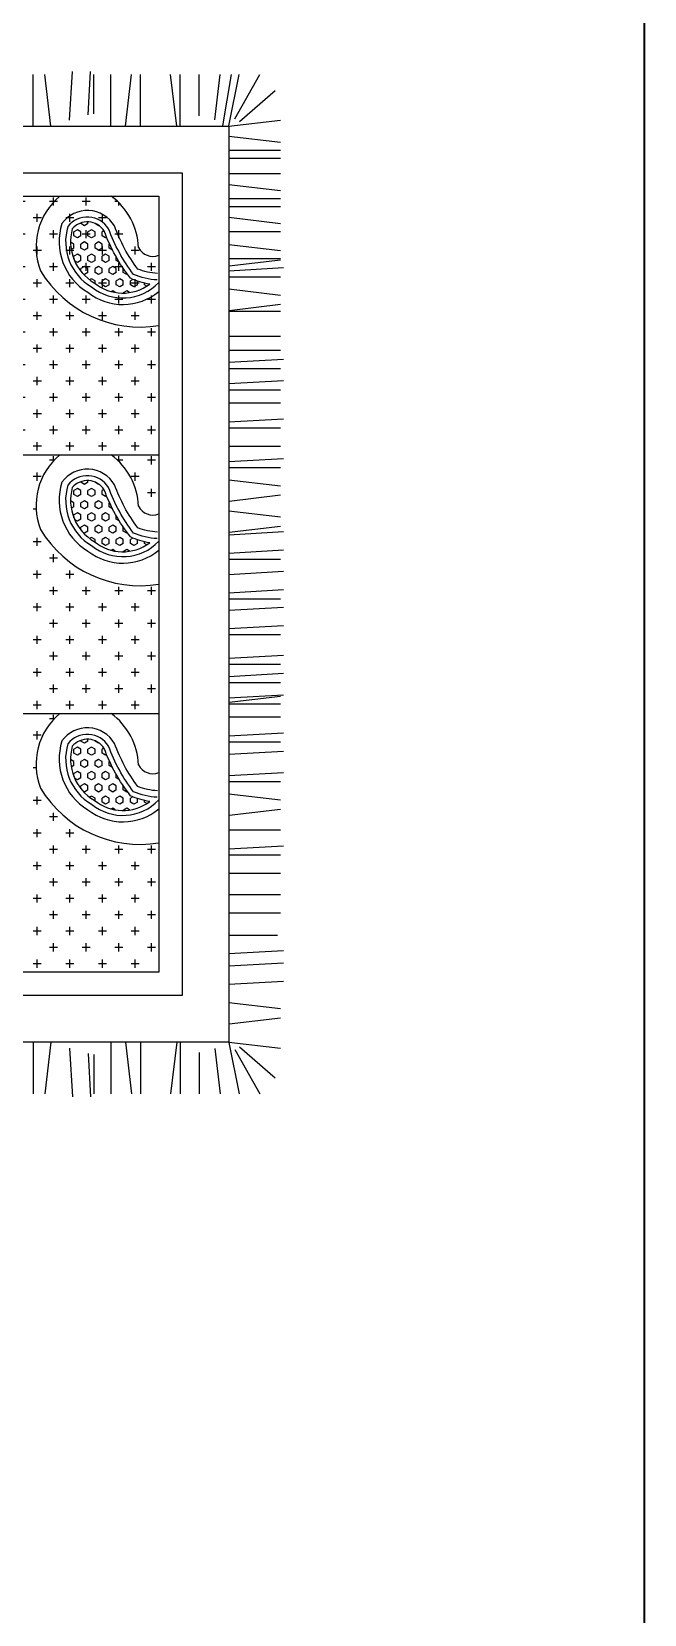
# Model space of a CAD drawing. Header units: millimetres. Extents: x -3934 to 8933, y -13584 to -2539.
# Drawn here: x 222 to 1074, y -6783 to -4583 of the extents above; entities that cross this region are included whole.
import ezdxf

# ---------------------------------------------------------------- set-up
doc = ezdxf.new("R2010")
doc.units = ezdxf.units.MM
doc.header["$LTSCALE"] = 20
doc.layers.add('A-FURN-FIXD-NEWW', color=131, linetype='Continuous')
doc.layers.add('A-WALL-FULL-NEWW', color=40, linetype='Continuous', lineweight=35)
pattern_1 = [(90, (-8910.144774194054, -59347.73096837848), (-22.68, 22.68), [11.34, -34.02]), (180, (-8904.474774195409, -59342.06096839532), (-22.68, -22.68), [11.34, -34.02])]

msp = doc.modelspace()

# ---------------------------------------------------------------- hatches: boundary and pattern name
at = {"layer": 'A-FURN-FIXD-NEWW'}
h = msp.add_hatch(dxfattribs=at)
h.set_pattern_fill('CROSS', color=131, scale=90.72000000000001, angle=90, style=0)
h.set_pattern_definition(pattern_1)
h.paths.add_polyline_path([(210.1615987249534, -5066.628632597626, -0.3271189914956976), (181.9632751776953, -5171.357943907381), (398.8448175715166, -5171.357943907381), (398.8448175715166, -4991.567334972323, -0.3064658726302401), (234.3679117094143, -4915.53201083839, -0.3224756214508783), (261.3712803195813, -4811.776725921781), (45.68469286285108, -4811.776725921781), (45.68469286285108, -4990.593308463694, -0.3064658726302392)])
h = msp.add_hatch(dxfattribs=at)
h.set_pattern_fill('CROSS', color=131, scale=90.72000000000001, angle=90, style=0)
h.set_pattern_definition(pattern_1)
h.paths.add_polyline_path([(370.7342196049285, -4883.20203369856, 0.3840246390260669), (398.8448175715166, -4893.978692706675), (398.8448175715166, -4811.776725921781), (332.6071848624269, -4811.776725921781, -0.2274321363381987)])
h.paths.add_polyline_path([(73.79529082943918, -5098.958609741182, 0.2321176850507516), (113.2743045655661, -5171.357943907381), (398.8448175715166, -5171.357943907381), (398.8448175715166, -4811.776725921781), (45.68469286285108, -4811.776725921781), (45.68469286285108, -5088.181950733067, -0.3840246390260164)])
h = msp.add_hatch(dxfattribs=at)
h.set_pattern_fill('HEX', color=131, scale=45.36000000000001, angle=90, style=0)
h.set_pattern_definition([(90, (-2066.424145750643, -18577.07192504033), (-9.820728081360002, 6.013461605067027e-16), [5.670000000000001, -11.34]), (210, (-2066.424145750643, -18577.07192504033), (4.910364040679998, -8.50500000211697), [5.669999999999962, -11.33999999999992]), (150, (-2066.424145750643, -18571.40192505717), (-4.910364040680002, -8.50500000211697), [5.670000000000001, -11.34])])
edge = h.paths.add_edge_path()
edge.add_arc((399.7435273482068, -4840.540695657493), 94.50566844006299, 244.7059496339205, 261.75349558274485, ccw=False)
edge.add_arc((555.5501960528157, -4774.145594735751), 248.0810699405056, 200.299719117381, 217.7385222191047, ccw=False)
edge.add_arc((299.5831112336993, -4875.311042201381), 27.75933668216879, 32.9498138600488, 139.0990009139301)
edge.add_arc((342.4685031512668, -4874.998979002167), 66.31821612236499, 164.3738145199976, 239.9117373065849)
edge.add_arc((348.78152815204, -4884.126427227923), 62.39832556425215, 230.654108936803, 306.8329982156815)
h = msp.add_hatch(dxfattribs=at)
h.set_pattern_fill('HEX', color=131, scale=45.36000000000001, angle=90, style=0)
h.set_pattern_definition([(90, (-2066.424145750643, -18936.65314302593), (-9.820728081360002, 6.013461605067027e-16), [5.670000000000001, -11.34]), (210, (-2066.424145750643, -18936.65314302593), (4.910364040679998, -8.50500000211697), [5.669999999999962, -11.33999999999992]), (150, (-2066.424145750643, -18930.98314292356), (-4.910364040680002, -8.50500000211697), [5.670000000000001, -11.34])])
edge = h.paths.add_edge_path()
edge.add_arc((399.7435277459019, -5200.121913583489), 94.50566855609364, 244.7059494004867, 261.75349534931104, ccw=False)
edge.add_arc((555.5501960406708, -5133.726812604004), 248.0810699297612, 200.2997191187576, 217.7385222204813, ccw=False)
edge.add_arc((299.5831112322995, -5234.892260069635), 27.75933668233035, 32.94981385525117, 139.0990009091325)
edge.add_arc((342.4685031512668, -5234.580196868558), 66.31821612236499, 164.3738145199976, 239.9117373065849)
edge.add_arc((348.7815282280854, -5243.707645153919), 62.39832556637079, 230.6541088481044, 306.8329981269828)
h = msp.add_hatch(dxfattribs=at)
h.set_pattern_fill('HEX', color=131, scale=45.36000000000001, angle=90, style=0)
h.set_pattern_definition([(90, (-2066.424145750643, -19296.23436089233), (-9.820728081360002, 6.013461605067027e-16), [5.670000000000001, -11.34]), (210, (-2066.424145750643, -19296.23436089233), (4.910364040679998, -8.50500000211697), [5.669999999999962, -11.33999999999992]), (150, (-2066.424145750643, -19290.56436090916), (-4.910364040680002, -8.50500000211697), [5.670000000000001, -11.34])])
edge = h.paths.add_edge_path()
edge.add_arc((399.7435273482068, -5559.703131509485), 94.50566844006299, 244.7059496339205, 261.75349558274485, ccw=False)
edge.add_arc((555.5501964293087, -5493.30803053), 248.0810702735823, 200.2997190747066, 217.7385221764303, ccw=False)
edge.add_arc((299.5831112770933, -5594.473477995631), 27.75933667716096, 32.94981400877414, 139.0990010626554)
edge.add_arc((342.4685030767429, -5594.161414796416), 66.3182160350422, 164.3738145506973, 239.9117373372846)
edge.add_arc((348.781528225709, -5603.288863022172), 62.39832556630456, 230.6541088508762, 306.8329981297546)

# ---------------------------------------------------------------- linework, layer by layer
at = {"layer": 'A-FURN-FIXD-NEWW', "color": 131}
for p, q in [((274.9029675815837, -4706.165331877769), (278.6789508155198, -4638.349129002542)), ((300.7648768016952, -4698.95566359535), (304.1394281518296, -4638.349129002542)), ((224.2992519951076, -4714.576725963504), (224.2992519951076, -4642.583588950337)), ((248.9741466616397, -4714.576725963504), (240.4854929973953, -4642.583588950337)), ((308.3837549839518, -4697.437442023308), (308.3837549839518, -4642.583588950337)), ((332.0457821156015, -4714.576725963504), (332.0457821156015, -4642.707988385112)), ((352.4443505940144, -4714.576725963504), (360.9974653428071, -4642.583588950337)), ((373.4992345763021, -4714.576725963504), (373.4992345763021, -4642.707988385112)), ((423.6725519495667, -4714.576725963504), (415.1838982998743, -4642.583588950337)), ((428.6699997083633, -4714.576725963504), (428.6699997083633, -4642.707988385112)), ((455.1516236443422, -4700.042980719359), (455.1516236443422, -4642.707988385112)), ((476.6066483044415, -4705.684340324254), (484.1033068715478, -4642.583588950337)), ((487.9978123118053, -4713.987988416106), (500.0787632071297, -4642.707988385112)), ((496.0448175753118, -4713.987988416106), (510.3223887618515, -4642.707988385112)), ((504.3108956507058, -4704.174612063915), (539.2740719890571, -4642.583588950337)), ((510.9998096359777, -4707.894460063429), (560.7952506744186, -4665.116350628437)), ((496.0448175753118, -4714.576725963504), (568.037954630272, -4706.08807238564)), ((496.0448175753118, -4728.245441917331), (568.037954630272, -4736.734095610679)), ((496.0448175753118, -4747.765301376582), (568.037954630272, -4747.765301376582)), ((496.6335551781231, -4758.779718421401), (567.9135551818763, -4758.779718421401)), ((496.0448175753118, -4795.468472525478), (568.037954630272, -4803.957126218826)), ((496.6335551781231, -4780.286228865386), (567.9135551818763, -4780.286228865386)), ((496.0448175753118, -4814.988331984729), (568.037954630272, -4814.988331984729)), ((496.6335551781231, -4826.002749029548), (567.9135551818763, -4826.002749029548)), ((496.0448175753118, -4841.18499268964), (568.037954630272, -4849.673646267504)), ((496.0448175753118, -4860.704852148891), (568.037954630272, -4860.704852148891)), ((496.0448175753118, -4878.878268875183), (568.037954630272, -4887.366922568531)), ((496.0448175753118, -4898.398128453643), (568.037954630272, -4898.398128453643)), ((496.6335551781231, -4908.58307306096), (568.037954630272, -4900.099902994932)), ((496.0448175753118, -4915.364468466491), (572.2724145944812, -4911.12014162168)), ((496.0448175753118, -4923.853122044356), (568.037954630272, -4923.853122044356)), ((496.0448175753118, -4940.824945803733), (568.037954630272, -4949.313599497081)), ((496.6335551781231, -4970.529749870301), (568.037954630272, -4962.046579919756)), ((496.6335551781231, -4971.81567304954), (567.9135551818763, -4971.81567304954)), ((496.0448175753118, -5006.523408576847), (568.037954630272, -5006.523408576847)), ((496.0448175753118, -5025.705998644234), (568.037954630272, -5025.705998644234)), ((496.0448175753118, -5042.677822403611), (572.2724145944812, -5038.433495558799)), ((496.0448175753118, -5051.166475981475), (568.037954630272, -5051.166475981475)), ((496.0448175753118, -5072.382626470179), (572.2724145944812, -5068.138299740852)), ((496.0448175753118, -5080.871280163527), (568.037954630272, -5080.871280163527)), ((496.6335551781231, -5099.12354335934), (567.9135551818763, -5099.12354335934)), ((496.0448175753118, -5125.342625189573), (572.2724145944812, -5121.098298460246)), ((496.0448175753118, -5133.831278882922), (568.037954630272, -5133.831278882922)), ((496.0448175753118, -5159.291756220163), (568.037954630272, -5159.291756220163)), ((253.2942582821124, -5178.922186255456), (246.9052258002921, -5178.922186255456)), ((252.575225798937, -5179.690772663803), (252.575225798937, -5173.252186268569)), ((348.9652258050046, -5178.922186255456), (341.6562272232841, -5178.922186255456)), ((343.2952258063597, -5180.516305495054), (343.2952258063597, -5173.252186268569)), ((394.3252258087159, -5178.922186255456), (382.9852257968741, -5178.922186255456)), ((388.6552257955191, -5184.592186238618), (388.6552257955191, -5173.252186268569)), ((496.0448175753118, -5180.507906708867), (572.2724145944812, -5176.263579864056)), ((496.0448175753118, -5188.996560402215), (568.037954630272, -5188.996560402215)), ((235.5652258030022, -5201.602186191828), (224.2252258057124, -5201.602186191828)), ((229.8952258043573, -5207.272186290474), (229.8952258043573, -5195.932186204941)), ((371.6452257995843, -5201.602186191828), (360.3052258022944, -5201.602186191828)), ((365.9752258009394, -5207.272186290474), (365.9752258009394, -5195.932186204941)), ((496.0448175753118, -5205.968384046108), (568.037954630272, -5214.457037739457)), ((394.3252258087159, -5224.282186243684), (382.9852257968741, -5224.282186243684)), ((388.6552257955191, -5229.952186226846), (388.6552257955191, -5218.612186260522)), ((496.6335551781231, -5235.673188228161), (568.037954630272, -5227.190018162132)), ((228.3167537880945, -5246.96218629554), (224.2252258057124, -5246.96218629554)), ((496.0448175753118, -5249.181498888881), (568.037954630272, -5257.670152582229)), ((496.0448175753118, -5282.360783308745), (572.2724145944812, -5278.116456463934)), ((496.6335551781231, -5278.886303070934), (568.037954630272, -5270.403133120389)), ((235.5652258030022, -5292.322186283768), (224.2252258057124, -5292.322186283768)), ((229.8952258043573, -5297.992186270655), (229.8952258043573, -5286.652186185122)), ((258.245225797582, -5315.00218622014), (246.9052258002921, -5315.00218622014)), ((252.575225798937, -5320.672186207027), (252.575225798937, -5309.332186236978)), ((496.0448175753118, -5307.821260645987), (572.2724145944812, -5303.576933801175)), ((496.0448175753118, -5316.309914339335), (568.037954630272, -5316.309914339335)), ((235.5652258030022, -5337.682186275722), (224.2252258057124, -5337.682186275722)), ((229.8952258043573, -5343.352186258883), (229.8952258043573, -5332.012186288835)), ((280.9252258067136, -5337.682186275722), (269.5852258094237, -5337.682186275722)), ((275.2552258080686, -5343.352186258883), (275.2552258080686, -5332.012186288835)), ((496.0448175753118, -5337.526064828039), (572.2724145944812, -5333.281737983228)), ((258.245225797582, -5360.362186212094), (246.9052258002921, -5360.362186212094)), ((252.575225798937, -5366.032186195255), (252.575225798937, -5354.692186225207)), ((303.6052258012933, -5360.362186212094), (292.2652258040034, -5360.362186212094)), ((297.9352258026483, -5366.032186195255), (297.9352258026483, -5354.692186225207)), ((348.9652258050046, -5360.362186212094), (337.6252258077147, -5360.362186212094)), ((343.2952258063597, -5366.032186195255), (343.2952258063597, -5354.692186225207)), ((394.3252258087159, -5360.362186212094), (382.9852257968741, -5360.362186212094)), ((388.6552257955191, -5366.032186195255), (388.6552257955191, -5354.692186225207)), ((496.0448175753118, -5362.98654216528), (572.2724145944812, -5358.742215320469)), ((235.5652258030022, -5383.04218626395), (224.2252258057124, -5383.04218626395)), ((229.8952258043573, -5388.712186247111), (229.8952258043573, -5377.372186280788)), ((280.9252258067136, -5383.04218626395), (269.5852258094237, -5383.04218626395)), ((275.2552258080686, -5388.712186247111), (275.2552258080686, -5377.372186280788)), ((326.285225795873, -5383.04218626395), (314.9452257985831, -5383.04218626395)), ((320.615225797228, -5388.712186247111), (320.615225797228, -5377.372186280788)), ((371.6452257995843, -5383.04218626395), (360.3052258022944, -5383.04218626395)), ((365.9752258009394, -5388.712186247111), (365.9752258009394, -5377.372186280788)), ((496.0448175753118, -5371.475195858628), (568.037954630272, -5371.475195858628)), ((496.0448175753118, -5387.344380490483), (572.2724145944812, -5383.100053641946)), ((258.245225797582, -5405.722186200322), (246.9052258002921, -5405.722186200322)), ((252.575225798937, -5411.392186183483), (252.575225798937, -5400.05218621716)), ((303.6052258012933, -5405.722186200322), (292.2652258040034, -5405.722186200322)), ((297.9352258026483, -5411.392186183483), (297.9352258026483, -5400.05218621716)), ((348.9652258050046, -5405.722186200322), (337.6252258077147, -5405.722186200322)), ((343.2952258063597, -5411.392186183483), (343.2952258063597, -5400.05218621716)), ((394.3252258087159, -5405.722186200322), (382.9852257968741, -5405.722186200322)), ((388.6552257955191, -5411.392186183483), (388.6552257955191, -5400.05218621716)), ((496.0448175753118, -5412.804857823999), (572.2724145944812, -5408.560531094671)), ((235.5652258030022, -5428.402186252178), (224.2252258057124, -5428.402186252178)), ((229.8952258043573, -5434.072186235339), (229.8952258043573, -5422.732186269016)), ((280.9252258067136, -5428.402186252178), (269.5852258094237, -5428.402186252178)), ((275.2552258080686, -5434.072186235339), (275.2552258080686, -5422.732186269016)), ((326.285225795873, -5428.402186252178), (314.9452257985831, -5428.402186252178)), ((320.615225797228, -5434.072186235339), (320.615225797228, -5422.732186269016)), ((371.6452257995843, -5428.402186252178), (360.3052258022944, -5428.402186252178)), ((365.9752258009394, -5434.072186235339), (365.9752258009394, -5422.732186269016)), ((496.0448175753118, -5421.293511517347), (568.037954630272, -5421.293511517347)), ((258.245225797582, -5451.08218618855), (246.9052258002921, -5451.08218618855)), ((252.575225798937, -5456.752186290921), (252.575225798937, -5445.412186205388)), ((303.6052258012933, -5451.08218618855), (292.2652258040034, -5451.08218618855)), ((297.9352258026483, -5456.752186290921), (297.9352258026483, -5445.412186205388)), ((348.9652258050046, -5451.08218618855), (337.6252258077147, -5451.08218618855)), ((343.2952258063597, -5456.752186290921), (343.2952258063597, -5445.412186205388)), ((394.3252258087159, -5451.08218618855), (382.9852257968741, -5451.08218618855)), ((388.6552257955191, -5456.752186290921), (388.6552257955191, -5445.412186205388)), ((496.0448175753118, -5453.860305014999), (572.2724145944812, -5449.615978166462)), ((235.5652258030022, -5473.762186240406), (224.2252258057124, -5473.762186240406)), ((229.8952258043573, -5479.432186227293), (229.8952258043573, -5468.092186257244)), ((280.9252258067136, -5473.762186240406), (269.5852258094237, -5473.762186240406)), ((275.2552258080686, -5479.432186227293), (275.2552258080686, -5468.092186257244)), ((326.285225795873, -5473.762186240406), (314.9452257985831, -5473.762186240406)), ((320.615225797228, -5479.432186227293), (320.615225797228, -5468.092186257244)), ((371.6452257995843, -5473.762186240406), (360.3052258022944, -5473.762186240406)), ((365.9752258009394, -5479.432186227293), (365.9752258009394, -5468.092186257244)), ((496.0448175753118, -5462.348958592863), (568.037954630272, -5462.348958592863)), ((496.0448175753118, -5479.32078235224), (572.2724145944812, -5475.076455503703)), ((258.245225797582, -5496.442186295987), (246.9052258002921, -5496.442186295987)), ((252.575225798937, -5502.112186279149), (252.575225798937, -5490.772186193616)), ((303.6052258012933, -5496.442186295987), (292.2652258040034, -5496.442186295987)), ((297.9352258026483, -5502.112186279149), (297.9352258026483, -5490.772186193616)), ((348.9652258050046, -5496.442186295987), (337.6252258077147, -5496.442186295987)), ((343.2952258063597, -5502.112186279149), (343.2952258063597, -5490.772186193616)), ((394.3252258087159, -5496.442186295987), (382.9852257968741, -5496.442186295987)), ((388.6552257955191, -5502.112186279149), (388.6552257955191, -5490.772186193616)), ((496.0448175753118, -5487.809436045588), (568.037954630272, -5487.809436045588)), ((235.5652258030022, -5519.122186232359), (224.2252258057124, -5519.122186232359)), ((229.8952258043573, -5524.792186215521), (229.8952258043573, -5513.452186245472)), ((280.9252258067136, -5519.122186232359), (269.5852258094237, -5519.122186232359)), ((275.2552258080686, -5524.792186215521), (275.2552258080686, -5513.452186245472)), ((326.285225795873, -5519.122186232359), (314.9452257985831, -5519.122186232359)), ((320.615225797228, -5524.792186215521), (320.615225797228, -5513.452186245472)), ((371.6452257995843, -5519.122186232359), (360.3052258022944, -5519.122186232359)), ((365.9752258009394, -5524.792186215521), (365.9752258009394, -5513.452186245472)), ((496.0448175753118, -5509.025586418808), (572.2724145944812, -5504.781259685756)), ((496.0448175753118, -5517.514240112157), (568.037954630272, -5517.514240112157)), ((496.6335551781231, -5515.297990057618), (568.037954630272, -5506.814820107074)), ((253.2942582821124, -5538.503404121847), (246.9052258002921, -5538.503404121847)), ((252.575225798937, -5539.271990533919), (252.575225798937, -5532.833404138685)), ((496.6335551781231, -5535.766503304244), (567.9135551818763, -5535.766503304244)), ((235.5652258030022, -5561.183404173703), (224.2252258057124, -5561.183404173703)), ((229.8952258043573, -5566.85340416059), (229.8952258043573, -5555.513404075057)), ((496.0448175753118, -5561.985585138203), (572.2724145944812, -5557.741258408875)), ((496.0448175753118, -5570.474238831551), (568.037954630272, -5570.474238831551)), ((496.0448175753118, -5587.446062475444), (572.2724145944812, -5583.201735626907)), ((228.3167537880945, -5606.543404165656), (224.2252258057124, -5606.543404165656)), ((496.0448175753118, -5617.150866657496), (572.2724145944812, -5612.90653980896)), ((496.0448175753118, -5625.639520350845), (568.037954630272, -5625.639520350845)), ((235.5652258030022, -5651.903404153884), (224.2252258057124, -5651.903404153884)), ((229.8952258043573, -5657.573404137046), (229.8952258043573, -5646.233404170723)), ((496.0448175753118, -5642.611343994738), (568.037954630272, -5651.099997688086)), ((258.245225797582, -5674.583404090256), (246.9052258002921, -5674.583404090256)), ((252.575225798937, -5680.253404073418), (252.575225798937, -5668.913404107095)), ((496.6335551781231, -5672.31614817679), (568.037954630272, -5663.832978110761)), ((235.5652258030022, -5697.263404142112), (224.2252258057124, -5697.263404142112)), ((229.8952258043573, -5702.933404125274), (229.8952258043573, -5691.593404158951)), ((280.9252258067136, -5697.263404142112), (269.5852258094237, -5697.263404142112)), ((275.2552258080686, -5702.933404125274), (275.2552258080686, -5691.593404158951)), ((496.6335551781231, -5692.784661307932), (567.9135551818763, -5692.784661307932)), ((258.245225797582, -5719.943404078484), (246.9052258002921, -5719.943404078484)), ((252.575225798937, -5725.613404180855), (252.575225798937, -5714.273404095323)), ((303.6052258012933, -5719.943404078484), (292.2652258040034, -5719.943404078484)), ((297.9352258026483, -5725.613404180855), (297.9352258026483, -5714.273404095323)), ((348.9652258050046, -5719.943404078484), (337.6252258077147, -5719.943404078484)), ((343.2952258063597, -5725.613404180855), (343.2952258063597, -5714.273404095323)), ((394.3252258087159, -5719.943404078484), (382.9852257968741, -5719.943404078484)), ((388.6552257955191, -5725.613404180855), (388.6552257955191, -5714.273404095323)), ((496.0448175753118, -5719.003743257374), (572.2724145944812, -5714.759416408838)), ((229.8952258043573, -5748.293404117228), (229.8952258043573, -5736.953404147179)), ((275.2552258080686, -5748.293404117228), (275.2552258080686, -5736.953404147179)), ((320.615225797228, -5748.293404117228), (320.615225797228, -5736.953404147179)), ((365.9752258009394, -5748.293404117228), (365.9752258009394, -5736.953404147179)), ((496.0448175753118, -5727.492396950723), (568.037954630272, -5727.492396950723)), ((235.5652258030022, -5742.623404130341), (224.2252258057124, -5742.623404130341)), ((252.575225798937, -5770.973404169084), (252.575225798937, -5759.633404083551)), ((280.9252258067136, -5742.623404130341), (269.5852258094237, -5742.623404130341)), ((297.9352258026483, -5770.973404169084), (297.9352258026483, -5759.633404083551)), ((326.285225795873, -5742.623404130341), (314.9452257985831, -5742.623404130341)), ((343.2952258063597, -5770.973404169084), (343.2952258063597, -5759.633404083551)), ((371.6452257995843, -5742.623404130341), (360.3052258022944, -5742.623404130341)), ((388.6552257955191, -5770.973404169084), (388.6552257955191, -5759.633404083551)), ((496.0448175753118, -5752.952874287964), (568.037954630272, -5752.952874287964)), ((229.8952258043573, -5793.653404105456), (229.8952258043573, -5782.313404135407)), ((258.245225797582, -5765.303404185922), (246.9052258002921, -5765.303404185922)), ((275.2552258080686, -5793.653404105456), (275.2552258080686, -5782.313404135407)), ((303.6052258012933, -5765.303404185922), (292.2652258040034, -5765.303404185922)), ((320.615225797228, -5793.653404105456), (320.615225797228, -5782.313404135407)), ((348.9652258050046, -5765.303404185922), (337.6252258077147, -5765.303404185922)), ((365.9752258009394, -5793.653404105456), (365.9752258009394, -5782.313404135407)), ((394.3252258087159, -5765.303404185922), (382.9852257968741, -5765.303404185922)), ((496.0448175753118, -5782.657678354532), (568.037954630272, -5782.657678354532)), ((235.5652258030022, -5787.983404122294), (224.2252258057124, -5787.983404122294)), ((252.575225798937, -5816.333404157312), (252.575225798937, -5804.993404071779)), ((280.9252258067136, -5787.983404122294), (269.5852258094237, -5787.983404122294)), ((297.9352258026483, -5816.333404157312), (297.9352258026483, -5804.993404071779)), ((326.285225795873, -5787.983404122294), (314.9452257985831, -5787.983404122294)), ((343.2952258063597, -5816.333404157312), (343.2952258063597, -5804.993404071779)), ((371.6452257995843, -5787.983404122294), (360.3052258022944, -5787.983404122294)), ((388.6552257955191, -5816.333404157312), (388.6552257955191, -5804.993404071779)), ((229.8952258043573, -5839.013404093684), (229.8952258043573, -5827.67340412736)), ((258.245225797582, -5810.66340417415), (246.9052258002921, -5810.66340417415)), ((275.2552258080686, -5839.013404093684), (275.2552258080686, -5827.67340412736)), ((303.6052258012933, -5810.66340417415), (292.2652258040034, -5810.66340417415)), ((320.615225797228, -5839.013404093684), (320.615225797228, -5827.67340412736)), ((348.9652258050046, -5810.66340417415), (337.6252258077147, -5810.66340417415)), ((365.9752258009394, -5839.013404093684), (365.9752258009394, -5827.67340412736)), ((394.3252258087159, -5810.66340417415), (382.9852257968741, -5810.66340417415)), ((496.0448175753118, -5808.118155807258), (568.037954630272, -5808.118155807258)), ((235.5652258030022, -5833.343404110522), (224.2252258057124, -5833.343404110522)), ((252.575225798937, -5861.69340414554), (252.575225798937, -5850.353404179216)), ((280.9252258067136, -5833.343404110522), (269.5852258094237, -5833.343404110522)), ((297.9352258026483, -5861.69340414554), (297.9352258026483, -5850.353404179216)), ((326.285225795873, -5833.343404110522), (314.9452257985831, -5833.343404110522)), ((343.2952258063597, -5861.69340414554), (343.2952258063597, -5850.353404179216)), ((371.6452257995843, -5833.343404110522), (360.3052258022944, -5833.343404110522)), ((388.6552257955191, -5861.69340414554), (388.6552257955191, -5850.353404179216)), ((496.0448175753118, -5839.190875295551), (563.8034946660628, -5839.190875295551)), ((229.8952258043573, -5884.373404081912), (229.8952258043573, -5873.033404115588)), ((258.245225797582, -5856.023404162378), (246.9052258002921, -5856.023404162378)), ((275.2552258080686, -5884.373404081912), (275.2552258080686, -5873.033404115588)), ((303.6052258012933, -5856.023404162378), (292.2652258040034, -5856.023404162378)), ((320.615225797228, -5884.373404081912), (320.615225797228, -5873.033404115588)), ((348.9652258050046, -5856.023404162378), (337.6252258077147, -5856.023404162378)), ((365.9752258009394, -5884.373404081912), (365.9752258009394, -5873.033404115588)), ((394.3252258087159, -5856.023404162378), (382.9852257968741, -5856.023404162378)), ((496.0448175753118, -5864.651352513582), (572.2724145944812, -5860.407025784255)), ((235.5652258030022, -5878.70340409875), (224.2252258057124, -5878.70340409875)), ((280.9252258067136, -5878.70340409875), (269.5852258094237, -5878.70340409875)), ((326.285225795873, -5878.70340409875), (314.9452257985831, -5878.70340409875)), ((371.6452257995843, -5878.70340409875), (360.3052258022944, -5878.70340409875)), ((496.0448175753118, -5881.628659900279), (572.2724145944812, -5877.384333055467)), ((496.0448175753118, -5907.08913723752), (572.2724145944812, -5902.844810388983)), ((496.0448175753118, -5932.549614574761), (568.037954630272, -5941.0382681489)), ((496.6335551781231, -5962.25441864133), (568.037954630272, -5953.771248690785)), ((224.2992519951076, -5987.720379721374), (224.2992519951076, -6059.713516730816)), ((248.9741466616397, -5987.720379721374), (240.4854929973953, -6059.713516730816)), ((274.9029675815837, -5996.131773803384), (278.6789508155198, -6063.947976682336)), ((300.7648768016952, -6003.341442089529), (304.1394281518296, -6063.947976682336)), ((308.3837549839518, -6004.85966366157), (308.3837549839518, -6059.713516730816)), ((332.0457821156015, -5987.720379721374), (332.0457821156015, -6059.589117296041)), ((352.4443505940144, -5987.720379721374), (360.9974653428071, -6059.713516730816)), ((373.4992345763021, -5987.720379721374), (373.4992345763021, -6059.589117296041)), ((423.6725519495667, -5987.720379721374), (415.1838982998743, -6059.713516730816)), ((428.6699997083633, -5987.720379721374), (428.6699997083633, -6059.589117296041)), ((455.1516236443422, -6002.254124961794), (455.1516236443422, -6059.589117296041)), ((476.6066483044415, -5996.612765356899), (484.1033068715478, -6059.713516730816)), ((496.0448175753118, -5987.720379721374), (568.037954630272, -5996.209033295513)), ((496.0448175753118, -5988.309117265047), (510.3223887618515, -6059.589117296041)), ((504.3108956507058, -5998.122493617238), (539.2740719890571, -6059.713516730816)), ((510.9998096359777, -5994.402645617724), (560.7952506744186, -6037.180755052716))]:
    msp.add_line(p, q, dxfattribs=at)
for points in [[(-757.8355565582751, -5149.456651296467), (-757.8355565582751, -4714.576725963504), (496.0448175753118, -4714.576725963504), (496.0448175753118, -5987.720379721374), (103.6453149918816, -5987.720379721374)], [(-693.0355565654463, -5149.456651296467), (-693.0355565654463, -4779.376726012678), (431.2448175824829, -4779.376726012678), (431.2448175824829, -5922.920379668475), (103.6453149918816, -5922.920379668475)], [(-660.6355565690319, -4811.776726037265), (398.8448175715166, -4811.776726037265), (398.8448175715166, -5890.520379643888)], [(103.6453149918816, -5171.357943907381), (398.8448175715166, -5171.357943907381)], [(103.6453149918816, -5530.939161773772), (398.8448175715166, -5530.939161773772)], [(398.8448175715166, -5890.520379643888), (103.6453149918816, -5890.520379643888)]]:
    msp.add_lwpolyline(points, dxfattribs=at)
for points in [[(261.3712803195813, -4811.776725921781, 0.3224756214508726), (234.3679117094143, -4915.53201083839, 0.3064658726302449), (398.8448175715166, -4991.567334972323)], [(397.0505227535614, -4919.124233998359, -0.09025133795253606), (369.5380230547744, -4913.137198887766, -0.07363654167371357), (337.2407401530654, -4853.266868505628, 0.5411217863543134), (264.2728044939577, -4849.674645341934, 0.3490391417785465), (300.1586740484345, -4945.46718126908, 0.3549231788205707), (398.8448175715166, -4944.297326378525)], [(396.7398138393764, -4928.190911650659, -0.09750625641589006), (363.7380281780497, -4920.510606721044, -0.07525265259921875), (329.0142937094788, -4857.188411518932, 0.5209691084379954), (272.4602263243287, -4853.887378700078, 0.3456067798843853), (305.3351150793605, -4937.990803733469, 0.3900242836171294), (398.8448175715166, -4931.903293237091)], [(261.3712803195813, -5171.357943907381, 0.3224756214508726), (234.3679117094143, -5275.113228704781, 0.3064658726302449), (398.8448175715166, -5351.148552842439)], [(397.0505227535614, -5278.705451868475, -0.09025133795253606), (369.5380230547744, -5272.718416757883, -0.07363654167371357), (337.2407401530654, -5212.848086372019, 0.5411217863543134), (264.2728044939577, -5209.25586321205, 0.3490391417785465), (300.1586740484345, -5305.048399135471, 0.3549231788205707), (398.8448175715166, -5303.878544244916)], [(396.7398138393764, -5287.772129520775, -0.09750625641589006), (363.7380281780497, -5280.091824706645, -0.07525265259921875), (329.0142937094788, -5216.769629389049, 0.5209691084379954), (272.4602263243287, -5213.468596685679, 0.3456067798843852), (305.3351150793605, -5297.572021603585, 0.3900242836171294), (398.8448175715166, -5291.484511107207)], [(261.3712803195813, -5530.939161773772, 0.3224756214508726), (234.3679117094143, -5634.694446574897, 0.3064658726302449), (398.8448175715166, -5710.72977070883)], [(397.0505227535614, -5638.286669734866, -0.09025133795253606), (369.5380230547744, -5632.299634624273, -0.07363654167371357), (337.2407401530654, -5572.429304357619, 0.5411217863543134), (264.2728044939577, -5568.837081078441, 0.3490391417785466), (300.1586740484345, -5664.629617005588, 0.3549231788205707), (398.8448175715166, -5663.459762115032)], [(396.7398138393764, -5647.353347387166, -0.09750625641589004), (363.7380281780497, -5639.673042573036, -0.07525265259921875), (329.0142937094788, -5576.350847374649, 0.5209691084379954), (272.4602263243287, -5573.049814555795, 0.3456067798843853), (305.3351150793605, -5657.153239469976, 0.3900242836171294), (398.8448175715166, -5651.065728973598)]]:
    msp.add_lwpolyline(points, format="xyb", dxfattribs=at)
for points in [[(386.1883672853583, -4934.069188658149, -0.07452144396591523), (359.3646592690493, -4925.985814768822, -0.07623832618237616), (322.8772837374709, -4860.212621740998, 0.4993946391985516), (278.6014372305362, -4857.135505646468, 0.3420739398306333), (309.2209599909256, -4932.381090007723, 0.3452009433040968)], [(386.1883672853583, -5293.650406643749, -0.07452144396591523), (359.3646592690493, -5285.567032635213, -0.07623832618237616), (322.8772837374709, -5219.793839611114, 0.4993946391985515), (278.6014372305362, -5216.716723512859, 0.3420739398306333), (309.2209599909256, -5291.962307874114, 0.3452009433040969)], [(386.1883672853583, -5653.23162451014, -0.07452144396591523), (359.3646592690493, -5645.148250620813, -0.07623832618237616), (322.8772837374709, -5579.375057477505, 0.4993946391985515), (278.6014372305362, -5576.297941498459, 0.3420739398306334), (309.2209599909256, -5651.54352574423, 0.3452009433040968)]]:
    msp.add_lwpolyline(points, format="xyb", close=True, dxfattribs=at)
for centre, radius, start, end in [((277.2190351734753, -4887.231893952937), 93.60197375831217, 2.467528193445254, 53.71932730175358), ((390.7704968497274, -4872.98915744573), 22.48900281268651, 207.00881377383, 291.0408927381332), ((277.2190351734753, -5246.813111819328), 93.60197375831217, 2.467528193445254, 53.71932730175358), ((390.7704968497274, -5232.570375312121), 22.48900281268651, 207.00881377383, 291.0408927381332), ((277.2190351734753, -5606.394329689444), 93.60197375831217, 2.467528193445254, 53.71932730175358), ((390.7704968497274, -5592.151593182237), 22.48900281268651, 207.00881377383, 291.0408927381332)]:
    msp.add_arc(centre, radius, start, end, dxfattribs=at)
at = {"layer": 'A-WALL-FULL-NEWW'}
msp.add_line((1073.645314993046, -7049.594965435565), (1073.645314993046, -3949.594965435564), dxfattribs=at)

doc.saveas('drawing.dxf')
